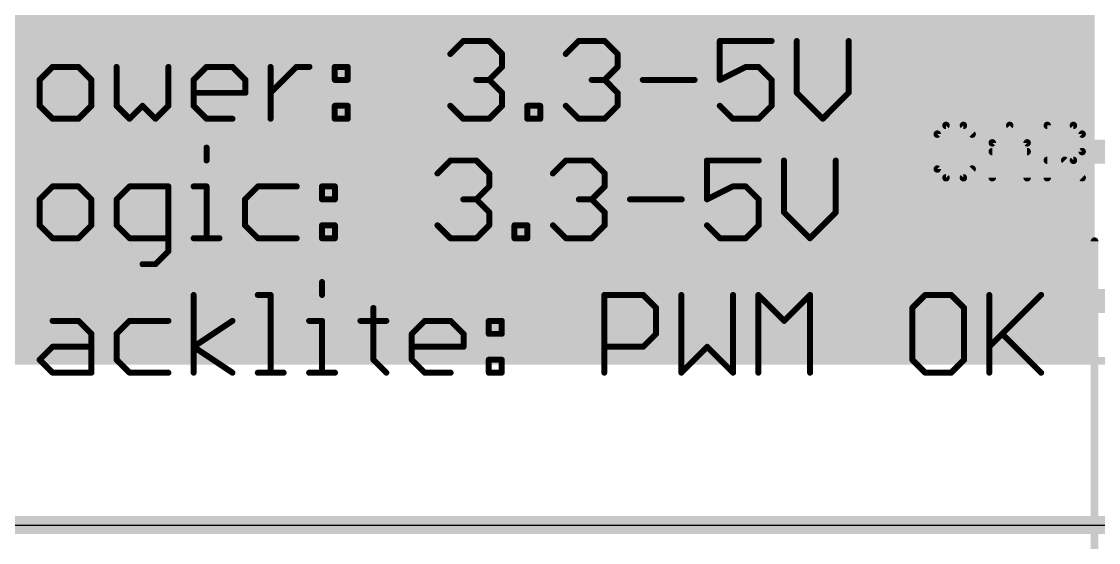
# Model space of a CAD drawing. Extents: x -21 to 66.3, y -17.3 to 56.8.
# Drawn here: x 18.07 to 36.39, y -0.3 to 8.56 of the extents above; entities that cross this region are included whole.
import ezdxf

# ---------------------------------------------------------------- set-up
doc = ezdxf.new("R2010")
doc.units = 0
for name, color, linetype in [('1', 12, 'CONTINUOUS'), ('16', 132, 'CONTINUOUS'), ('20', 53, 'CONTINUOUS'), ('21', 40, 'CONTINUOUS'), ('47', 253, 'CONTINUOUS'), ('52', 253, 'CONTINUOUS')]:
    doc.layers.add(name, color=color, linetype=linetype)

# ---------------------------------------------------------------- blocks, each defined once
blk = doc.blocks.new('RECT')
blk.add_solid([(-0.5, -0.5), (0.5, -0.5), (-0.5, 0.5), (0.5, 0.5)])

msp = doc.modelspace()

# ---------------------------------------------------------------- linework, layer by layer
at = {"layer": '1'}
for points, const_width in [([(26.6954, 11.684), (32.0294, 6.35)], 0.4064), ([(32.0294, 6.35), (42.545, 6.35)], 0.4064), ([(42.545, 3.81), (14.224, 3.81)], 0.4064), ([(43.942, 0), (-0.254, 0)], 0.3048)]:
    msp.add_lwpolyline(points, dxfattribs=dict(at, const_width=const_width))
at = {"layer": '1', "const_width": 0.2032}
for points in [[(32.0294, 6.4516, 1), (32.0294, 6.2484)], [(31.9576, 6.2782, 1), (32.1012, 6.4218)]]:
    msp.add_lwpolyline(points, format="xyb", dxfattribs=at)
at = {"layer": '16', "const_width": 0.3048}
msp.add_lwpolyline([(43.942, 0), (0, 0)], dxfattribs=at)
at = {"layer": '20'}
msp.add_line((5.08, 0), (39.37, 0), dxfattribs=at)
at = {"layer": '21'}
for points, const_width in [([(25.3637, 8.0104), (25.584, 8.2307)], 0.1016), ([(25.584, 8.2307), (26.0247, 8.2307)], 0.1016), ([(26.0247, 8.2307), (26.245, 8.0104)], 0.1016), ([(27.3283, 8.0104), (27.5486, 8.2307)], 0.1016), ([(27.5486, 8.2307), (27.9893, 8.2307)], 0.1016), ([(27.9893, 8.2307), (28.2096, 8.0104)], 0.1016), ([(30.829, 8.2307), (29.9478, 8.2307)], 0.1016), ([(29.9478, 8.2307), (29.9478, 7.5698)], 0.1016), ([(31.2575, 8.2307), (31.2575, 7.3494)], 0.1016), ([(32.1388, 7.3494), (32.1388, 8.2307)], 0.1016), ([(26.245, 8.0104), (26.245, 7.7901)], 0.1016), ([(28.2096, 8.0104), (28.2096, 7.7901)], 0.1016), ([(18.5988, 7.7901), (18.3785, 7.5698)], 0.1016), ([(19.0395, 7.7901), (18.5988, 7.7901)], 0.1016), ([(19.2598, 7.5698), (19.0395, 7.7901)], 0.1016), ([(19.6883, 7.7901), (19.6883, 7.1291)], 0.1016), ([(20.5695, 7.1291), (20.5695, 7.7901)], 0.1016), ([(20.998, 7.5698), (21.2183, 7.7901)], 0.1016), ([(21.2183, 7.7901), (21.6589, 7.7901)], 0.1016), ([(21.6589, 7.7901), (21.8793, 7.5698)], 0.1016), ([(22.3077, 6.9088), (22.3077, 7.7901)], 0.1016), ([(22.3077, 7.3494), (22.7483, 7.7901)], 0.1016), ([(22.7483, 7.7901), (22.9687, 7.7901)], 0.1016), ([(23.3991, 7.7901), (23.6195, 7.7901)], 0.1016), ([(23.3991, 7.5698), (23.3991, 7.7901)], 0.1016), ([(23.6195, 7.7901), (23.6195, 7.5698)], 0.1016), ([(26.245, 7.7901), (26.0247, 7.5698)], 0.1016), ([(28.2096, 7.7901), (27.9893, 7.5698)], 0.1016), ([(29.9478, 7.5698), (30.3884, 7.7901)], 0.1016), ([(30.3884, 7.7901), (30.6087, 7.7901)], 0.1016), ([(30.6087, 7.7901), (30.829, 7.5698)], 0.1016), ([(18.3785, 7.5698), (18.3785, 7.1291)], 0.1016), ([(19.2598, 7.1291), (19.2598, 7.5698)], 0.1016), ([(20.998, 7.1291), (20.998, 7.5698)], 0.1016), ([(21.8793, 7.5698), (21.8793, 7.3494)], 0.1016), ([(23.6195, 7.5698), (23.3991, 7.5698)], 0.1016), ([(26.0247, 7.5698), (25.8044, 7.5698)], 0.1016), ([(26.0247, 7.5698), (26.245, 7.3494)], 0.1016), ([(27.9893, 7.5698), (27.769, 7.5698)], 0.1016), ([(27.9893, 7.5698), (28.2096, 7.3494)], 0.1016), ([(28.638, 7.5698), (29.5193, 7.5698)], 0.1016), ([(30.829, 7.5698), (30.829, 7.1291)], 0.1016), ([(21.8793, 7.3494), (20.998, 7.3494)], 0.1016), ([(26.245, 7.3494), (26.245, 7.1291)], 0.1016), ([(28.2096, 7.3494), (28.2096, 7.1291)], 0.1016), ([(31.2575, 7.3494), (31.6981, 6.9088)], 0.1016), ([(31.6981, 6.9088), (32.1388, 7.3494)], 0.1016), ([(18.3785, 7.1291), (18.5988, 6.9088)], 0.1016), ([(19.0395, 6.9088), (19.2598, 7.1291)], 0.1016), ([(19.6883, 7.1291), (19.9086, 6.9088)], 0.1016), ([(19.9086, 6.9088), (20.1289, 7.1291)], 0.1016), ([(20.1289, 7.1291), (20.3492, 6.9088)], 0.1016), ([(20.3492, 6.9088), (20.5695, 7.1291)], 0.1016), ([(21.2183, 6.9088), (20.998, 7.1291)], 0.1016), ([(23.3991, 7.1291), (23.6195, 7.1291)], 0.1016), ([(23.3991, 6.9088), (23.3991, 7.1291)], 0.1016), ([(23.6195, 7.1291), (23.6195, 6.9088)], 0.1016), ([(25.584, 6.9088), (25.3637, 7.1291)], 0.1016), ([(26.245, 7.1291), (26.0247, 6.9088)], 0.1016), ([(26.6735, 6.9088), (26.6735, 7.1291)], 0.1016), ([(26.6735, 7.1291), (26.8938, 7.1291)], 0.1016), ([(26.8938, 7.1291), (26.8938, 6.9088)], 0.1016), ([(27.5486, 6.9088), (27.3283, 7.1291)], 0.1016), ([(28.2096, 7.1291), (27.9893, 6.9088)], 0.1016), ([(30.1681, 6.9088), (29.9478, 7.1291)], 0.1016), ([(30.829, 7.1291), (30.6087, 6.9088)], 0.1016), ([(18.5988, 6.9088), (19.0395, 6.9088)], 0.1016), ([(21.6589, 6.9088), (21.2183, 6.9088)], 0.1016), ([(23.6195, 6.9088), (23.3991, 6.9088)], 0.1016), ([(26.0247, 6.9088), (25.584, 6.9088)], 0.1016), ([(26.8938, 6.9088), (26.6735, 6.9088)], 0.1016), ([(27.9893, 6.9088), (27.5486, 6.9088)], 0.1016), ([(30.6087, 6.9088), (30.1681, 6.9088)], 0.1016), ([(33.7952, 6.7953), (33.6469, 6.647)], 0.127), ([(34.0917, 6.7953), (33.7952, 6.7953)], 0.127), ([(34.24, 6.647), (34.0917, 6.7953)], 0.127), ([(34.5824, 6.4987), (34.879, 6.7953)], 0.127), ([(34.879, 6.7953), (35.1756, 6.4987)], 0.127), ([(35.5179, 5.9055), (35.5179, 6.7953)], 0.127), ([(35.5179, 6.7953), (35.9628, 6.7953)], 0.127), ([(35.9628, 6.7953), (36.1111, 6.647)], 0.127), ([(33.6469, 6.647), (33.6469, 6.0538)], 0.127), ([(36.1111, 6.647), (36.1111, 6.3504)], 0.127), ([(21.2183, 6.4191), (21.2183, 6.1987)], 0.1016), ([(34.5824, 5.9055), (34.5824, 6.4987)], 0.127), ([(34.5824, 6.3504), (35.1756, 6.3504)], 0.127), ([(35.1756, 6.4987), (35.1756, 5.9055)], 0.127), ([(36.1111, 6.3504), (35.9628, 6.2021)], 0.127), ([(25.1454, 5.9784), (25.3658, 6.1987)], 0.1016), ([(25.3658, 6.1987), (25.8064, 6.1987)], 0.1016), ([(25.8064, 6.1987), (26.0267, 5.9784)], 0.1016), ([(27.11, 5.9784), (27.3303, 6.1987)], 0.1016), ([(27.3303, 6.1987), (27.771, 6.1987)], 0.1016), ([(27.771, 6.1987), (27.9913, 5.9784)], 0.1016), ([(30.6108, 6.1987), (29.7295, 6.1987)], 0.1016), ([(29.7295, 6.1987), (29.7295, 5.5378)], 0.1016), ([(31.0392, 6.1987), (31.0392, 5.3174)], 0.1016), ([(31.9205, 5.3174), (31.9205, 6.1987)], 0.1016), ([(35.9628, 6.2021), (35.5179, 6.2021)], 0.127), ([(35.8145, 6.2021), (36.1111, 5.9055)], 0.127), ([(33.6469, 6.0538), (33.7952, 5.9055)], 0.127), ([(34.0917, 5.9055), (34.24, 6.0538)], 0.127), ([(26.0267, 5.9784), (26.0267, 5.7581)], 0.1016), ([(27.9913, 5.9784), (27.9913, 5.7581)], 0.1016), ([(33.7952, 5.9055), (34.0917, 5.9055)], 0.127), ([(18.5988, 5.7581), (18.3785, 5.5378)], 0.1016), ([(19.0395, 5.7581), (18.5988, 5.7581)], 0.1016), ([(19.2598, 5.5378), (19.0395, 5.7581)], 0.1016), ([(19.9086, 5.7581), (19.6883, 5.5378)], 0.1016), ([(20.5695, 5.7581), (19.9086, 5.7581)], 0.1016), ([(20.5695, 4.6565), (20.5695, 5.7581)], 0.1016), ([(20.998, 5.7581), (21.2183, 5.7581)], 0.1016), ([(21.2183, 5.7581), (21.2183, 4.8768)], 0.1016), ([(22.0914, 5.7581), (21.8711, 5.5378)], 0.1016), ([(22.7524, 5.7581), (22.0914, 5.7581)], 0.1016), ([(23.1808, 5.7581), (23.4012, 5.7581)], 0.1016), ([(23.1808, 5.5378), (23.1808, 5.7581)], 0.1016), ([(23.4012, 5.7581), (23.4012, 5.5378)], 0.1016), ([(26.0267, 5.7581), (25.8064, 5.5378)], 0.1016), ([(27.9913, 5.7581), (27.771, 5.5378)], 0.1016), ([(29.7295, 5.5378), (30.1701, 5.7581)], 0.1016), ([(30.1701, 5.7581), (30.3904, 5.7581)], 0.1016), ([(30.3904, 5.7581), (30.6108, 5.5378)], 0.1016), ([(18.3785, 5.5378), (18.3785, 5.0971)], 0.1016), ([(19.2598, 5.0971), (19.2598, 5.5378)], 0.1016), ([(19.6883, 5.5378), (19.6883, 5.0971)], 0.1016), ([(21.8711, 5.5378), (21.8711, 5.0971)], 0.1016), ([(23.4012, 5.5378), (23.1808, 5.5378)], 0.1016), ([(25.8064, 5.5378), (25.5861, 5.5378)], 0.1016), ([(25.8064, 5.5378), (26.0267, 5.3174)], 0.1016), ([(27.771, 5.5378), (27.5507, 5.5378)], 0.1016), ([(27.771, 5.5378), (27.9913, 5.3174)], 0.1016), ([(28.4198, 5.5378), (29.301, 5.5378)], 0.1016), ([(30.6108, 5.5378), (30.6108, 5.0971)], 0.1016), ([(26.0267, 5.3174), (26.0267, 5.0971)], 0.1016), ([(27.9913, 5.3174), (27.9913, 5.0971)], 0.1016), ([(31.0392, 5.3174), (31.4798, 4.8768)], 0.1016), ([(31.4798, 4.8768), (31.9205, 5.3174)], 0.1016), ([(18.3785, 5.0971), (18.5988, 4.8768)], 0.1016), ([(19.0395, 4.8768), (19.2598, 5.0971)], 0.1016), ([(19.6883, 5.0971), (19.9086, 4.8768)], 0.1016), ([(21.8711, 5.0971), (22.0914, 4.8768)], 0.1016), ([(23.1808, 5.0971), (23.4012, 5.0971)], 0.1016), ([(23.1808, 4.8768), (23.1808, 5.0971)], 0.1016), ([(23.4012, 5.0971), (23.4012, 4.8768)], 0.1016), ([(25.3658, 4.8768), (25.1454, 5.0971)], 0.1016), ([(26.0267, 5.0971), (25.8064, 4.8768)], 0.1016), ([(26.4552, 4.8768), (26.4552, 5.0971)], 0.1016), ([(26.4552, 5.0971), (26.6755, 5.0971)], 0.1016), ([(26.6755, 5.0971), (26.6755, 4.8768)], 0.1016), ([(27.3303, 4.8768), (27.11, 5.0971)], 0.1016), ([(27.9913, 5.0971), (27.771, 4.8768)], 0.1016), ([(29.9498, 4.8768), (29.7295, 5.0971)], 0.1016), ([(30.6108, 5.0971), (30.3904, 4.8768)], 0.1016), ([(18.5988, 4.8768), (19.0395, 4.8768)], 0.1016), ([(19.9086, 4.8768), (20.5695, 4.8768)], 0.1016), ([(20.998, 4.8768), (21.4386, 4.8768)], 0.1016), ([(22.0914, 4.8768), (22.7524, 4.8768)], 0.1016), ([(23.4012, 4.8768), (23.1808, 4.8768)], 0.1016), ([(25.8064, 4.8768), (25.3658, 4.8768)], 0.1016), ([(26.6755, 4.8768), (26.4552, 4.8768)], 0.1016), ([(27.771, 4.8768), (27.3303, 4.8768)], 0.1016), ([(30.3904, 4.8768), (29.9498, 4.8768)], 0.1016), ([(20.3492, 4.4362), (20.5695, 4.6565)], 0.1016), ([(20.1289, 4.4362), (20.3492, 4.4362)], 0.1016), ([(23.1829, 4.133), (23.1829, 3.9127)], 0.1016), ([(20.998, 2.5908), (20.998, 3.9127)], 0.1016), ([(22.0894, 3.9127), (22.3097, 3.9127)], 0.1016), ([(22.3097, 3.9127), (22.3097, 2.5908)], 0.1016), ([(27.9832, 2.5908), (27.9832, 3.9127)], 0.1016), ([(27.9832, 3.9127), (28.6441, 3.9127)], 0.1016), ([(28.6441, 3.9127), (28.8645, 3.6924)], 0.1016), ([(29.2929, 3.9127), (29.2929, 2.5908)], 0.1016), ([(30.1742, 2.5908), (30.1742, 3.9127)], 0.1016), ([(30.6026, 2.5908), (30.6026, 3.9127)], 0.1016), ([(30.6026, 3.9127), (31.0433, 3.4721)], 0.1016), ([(31.0433, 3.4721), (31.4839, 3.9127)], 0.1016), ([(31.4839, 3.9127), (31.4839, 2.5908)], 0.1016), ([(33.4424, 3.9127), (33.2221, 3.6924)], 0.1016), ([(33.883, 3.9127), (33.4424, 3.9127)], 0.1016), ([(34.1034, 3.6924), (33.883, 3.9127)], 0.1016), ([(34.5318, 3.9127), (34.5318, 2.5908)], 0.1016), ([(34.5318, 3.0314), (35.4131, 3.9127)], 0.1016), ([(24.056, 3.6924), (24.056, 2.8111)], 0.1016), ([(28.8645, 3.6924), (28.8645, 3.2518)], 0.1016), ([(33.2221, 3.6924), (33.2221, 2.8111)], 0.1016), ([(34.1034, 2.8111), (34.1034, 3.6924)], 0.1016), ([(18.5988, 3.4721), (19.0395, 3.4721)], 0.1016), ([(19.0395, 3.4721), (19.2598, 3.2518)], 0.1016), ([(19.9086, 3.4721), (19.6883, 3.2518)], 0.1016), ([(20.5695, 3.4721), (19.9086, 3.4721)], 0.1016), ([(20.998, 3.0314), (21.6589, 3.4721)], 0.1016), ([(22.9626, 3.4721), (23.1829, 3.4721)], 0.1016), ([(23.1829, 3.4721), (23.1829, 2.5908)], 0.1016), ([(23.8357, 3.4721), (24.2764, 3.4721)], 0.1016), ([(24.7089, 3.2518), (24.9292, 3.4721)], 0.1016), ([(24.9292, 3.4721), (25.3698, 3.4721)], 0.1016), ([(25.3698, 3.4721), (25.5901, 3.2518)], 0.1016), ([(26.0186, 3.4721), (26.2389, 3.4721)], 0.1016), ([(26.0186, 3.2518), (26.0186, 3.4721)], 0.1016), ([(26.2389, 3.4721), (26.2389, 3.2518)], 0.1016), ([(19.2598, 3.2518), (19.2598, 2.5908)], 0.1016), ([(19.6883, 3.2518), (19.6883, 2.8111)], 0.1016), ([(24.7089, 2.8111), (24.7089, 3.2518)], 0.1016), ([(25.5901, 3.2518), (25.5901, 3.0314)], 0.1016), ([(26.2389, 3.2518), (26.0186, 3.2518)], 0.1016), ([(28.8645, 3.2518), (28.6441, 3.0314)], 0.1016), ([(34.7521, 3.2518), (35.4131, 2.5908)], 0.1016), ([(18.3785, 2.8111), (18.5988, 3.0314)], 0.1016), ([(18.5988, 3.0314), (19.2598, 3.0314)], 0.1016), ([(21.6589, 2.5908), (20.998, 3.0314)], 0.1016), ([(25.5901, 3.0314), (24.7089, 3.0314)], 0.1016), ([(28.6441, 3.0314), (27.9832, 3.0314)], 0.1016), ([(29.2929, 2.5908), (29.7335, 3.0314)], 0.1016), ([(29.7335, 3.0314), (30.1742, 2.5908)], 0.1016), ([(18.5988, 2.5908), (18.3785, 2.8111)], 0.1016), ([(19.6883, 2.8111), (19.9086, 2.5908)], 0.1016), ([(24.056, 2.8111), (24.2764, 2.5908)], 0.1016), ([(24.9292, 2.5908), (24.7089, 2.8111)], 0.1016), ([(26.0186, 2.8111), (26.2389, 2.8111)], 0.1016), ([(26.0186, 2.5908), (26.0186, 2.8111)], 0.1016), ([(26.2389, 2.8111), (26.2389, 2.5908)], 0.1016), ([(33.2221, 2.8111), (33.4424, 2.5908)], 0.1016), ([(33.883, 2.5908), (34.1034, 2.8111)], 0.1016), ([(19.2598, 2.5908), (18.5988, 2.5908)], 0.1016), ([(19.9086, 2.5908), (20.5695, 2.5908)], 0.1016), ([(22.0894, 2.5908), (22.5301, 2.5908)], 0.1016), ([(22.9626, 2.5908), (23.4032, 2.5908)], 0.1016), ([(25.3698, 2.5908), (24.9292, 2.5908)], 0.1016), ([(26.2389, 2.5908), (26.0186, 2.5908)], 0.1016), ([(33.4424, 2.5908), (33.883, 2.5908)], 0.1016)]:
    msp.add_lwpolyline(points, dxfattribs=dict(at, const_width=const_width))
for points, const_width in [([(25.584, 8.2561, 1), (25.584, 8.2053)], 0.0508), ([(25.602, 8.2128, 1), (25.5661, 8.2487)], 0.0508), ([(26.0426, 8.2487, 1), (26.0067, 8.2128)], 0.0508), ([(26.0247, 8.2053, 1), (26.0247, 8.2561)], 0.0508), ([(27.5486, 8.2561, 1), (27.5486, 8.2053)], 0.0508), ([(27.5666, 8.2128, 1), (27.5307, 8.2487)], 0.0508), ([(28.0072, 8.2487, 1), (27.9713, 8.2128)], 0.0508), ([(27.9893, 8.2053, 1), (27.9893, 8.2561)], 0.0508), ([(29.9478, 8.2561, 1), (29.9478, 8.2053)], 0.0508), ([(29.9732, 8.2307, 1), (29.9224, 8.2307)], 0.0508), ([(30.829, 8.2053, 1), (30.829, 8.2561)], 0.0508), ([(31.2829, 8.2307, 1), (31.2321, 8.2307)], 0.0508), ([(32.1642, 8.2307, 1), (32.1134, 8.2307)], 0.0508), ([(26.2704, 8.0104, 1), (26.2196, 8.0104)], 0.0508), ([(28.235, 8.0104, 1), (28.1842, 8.0104)], 0.0508), ([(25.3458, 8.0284, 1), (25.3817, 7.9924)], 0.0508), ([(26.227, 7.9924, 1), (26.263, 8.0284)], 0.0508), ([(27.3104, 8.0284, 1), (27.3463, 7.9924)], 0.0508), ([(28.1916, 7.9924, 1), (28.2276, 8.0284)], 0.0508), ([(18.5988, 7.8155, 1), (18.5988, 7.7647)], 0.0508), ([(18.6168, 7.7721, 1), (18.5809, 7.808)], 0.0508), ([(19.0574, 7.808, 1), (19.0215, 7.7721)], 0.0508), ([(19.0395, 7.7647, 1), (19.0395, 7.8155)], 0.0508), ([(19.7137, 7.7901, 1), (19.6628, 7.7901)], 0.0508), ([(20.5949, 7.7901, 1), (20.5441, 7.7901)], 0.0508), ([(21.2183, 7.8155, 1), (21.2183, 7.7647)], 0.0508), ([(21.2363, 7.7721, 1), (21.2003, 7.808)], 0.0508), ([(21.6769, 7.808, 1), (21.641, 7.7721)], 0.0508), ([(21.6589, 7.7647, 1), (21.6589, 7.8155)], 0.0508), ([(22.3331, 7.7901, 1), (22.2823, 7.7901)], 0.0508), ([(22.7483, 7.8155, 1), (22.7483, 7.7647)], 0.0508), ([(22.7663, 7.7721, 1), (22.7304, 7.808)], 0.0508), ([(22.9687, 7.7647, 1), (22.9687, 7.8155)], 0.0508), ([(23.3991, 7.8155, 1), (23.3991, 7.7647)], 0.0508), ([(23.4245, 7.7901, 1), (23.3737, 7.7901)], 0.0508), ([(23.6449, 7.7901, 1), (23.5941, 7.7901)], 0.0508), ([(23.6195, 7.7647, 1), (23.6195, 7.8155)], 0.0508), ([(26.2196, 7.7901, 1), (26.2704, 7.7901)], 0.0508), ([(26.263, 7.7721, 1), (26.227, 7.808)], 0.0508), ([(28.1842, 7.7901, 1), (28.235, 7.7901)], 0.0508), ([(28.2276, 7.7721, 1), (28.1916, 7.808)], 0.0508), ([(30.3884, 7.8155, 1), (30.3884, 7.7647)], 0.0508), ([(30.3998, 7.7674, 1), (30.377, 7.8128)], 0.0508), ([(30.6267, 7.808, 1), (30.5908, 7.7721)], 0.0508), ([(30.6087, 7.7647, 1), (30.6087, 7.8155)], 0.0508), ([(18.4039, 7.5698, 1), (18.3531, 7.5698)], 0.0508), ([(18.3606, 7.5877, 1), (18.3965, 7.5518)], 0.0508), ([(19.2852, 7.5698, 1), (19.2344, 7.5698)], 0.0508), ([(19.2418, 7.5518, 1), (19.2778, 7.5877)], 0.0508), ([(21.0234, 7.5698, 1), (20.9726, 7.5698)], 0.0508), ([(20.98, 7.5877, 1), (21.0159, 7.5518)], 0.0508), ([(21.9047, 7.5698, 1), (21.8539, 7.5698)], 0.0508), ([(21.8613, 7.5518, 1), (21.8972, 7.5877)], 0.0508), ([(23.3991, 7.5952, 1), (23.3991, 7.5444)], 0.0508), ([(23.3737, 7.5698, 1), (23.4245, 7.5698)], 0.0508), ([(23.5941, 7.5698, 1), (23.6449, 7.5698)], 0.0508), ([(23.6195, 7.5444, 1), (23.6195, 7.5952)], 0.0508), ([(25.8044, 7.5952, 1), (25.8044, 7.5444)], 0.0508), ([(26.0426, 7.5877, 1), (26.0067, 7.5518)], 0.0508), ([(26.0067, 7.5877, 1), (26.0426, 7.5518)], 0.0508), ([(26.0247, 7.5444, 1), (26.0247, 7.5952)], 0.0508), ([(27.769, 7.5952, 1), (27.769, 7.5444)], 0.0508), ([(28.0072, 7.5877, 1), (27.9713, 7.5518)], 0.0508), ([(27.9713, 7.5877, 1), (28.0072, 7.5518)], 0.0508), ([(27.9893, 7.5444, 1), (27.9893, 7.5952)], 0.0508), ([(28.638, 7.5952, 1), (28.638, 7.5444)], 0.0508), ([(29.5193, 7.5444, 1), (29.5193, 7.5952)], 0.0508), ([(29.9364, 7.5925, 1), (29.9591, 7.547)], 0.0508), ([(29.9224, 7.5698, 1), (29.9732, 7.5698)], 0.0508), ([(30.8544, 7.5698, 1), (30.8036, 7.5698)], 0.0508), ([(30.8111, 7.5518, 1), (30.847, 7.5877)], 0.0508), ([(20.998, 7.3748, 1), (20.998, 7.324)], 0.0508), ([(21.8539, 7.3494, 1), (21.9047, 7.3494)], 0.0508), ([(21.8793, 7.324, 1), (21.8793, 7.3748)], 0.0508), ([(22.2897, 7.3674, 1), (22.3257, 7.3315)], 0.0508), ([(26.2704, 7.3494, 1), (26.2196, 7.3494)], 0.0508), ([(26.227, 7.3315, 1), (26.263, 7.3674)], 0.0508), ([(28.235, 7.3494, 1), (28.1842, 7.3494)], 0.0508), ([(28.1916, 7.3315, 1), (28.2276, 7.3674)], 0.0508), ([(31.2754, 7.3674, 1), (31.2395, 7.3315)], 0.0508), ([(31.2321, 7.3494, 1), (31.2829, 7.3494)], 0.0508), ([(32.1134, 7.3494, 1), (32.1642, 7.3494)], 0.0508), ([(32.1567, 7.3315, 1), (32.1208, 7.3674)], 0.0508), ([(18.3531, 7.1291, 1), (18.4039, 7.1291)], 0.0508), ([(18.3965, 7.1471, 1), (18.3606, 7.1112)], 0.0508), ([(19.2344, 7.1291, 1), (19.2852, 7.1291)], 0.0508), ([(19.2778, 7.1112, 1), (19.2418, 7.1471)], 0.0508), ([(19.6628, 7.1291, 1), (19.7137, 7.1291)], 0.0508), ([(19.7062, 7.1471, 1), (19.6703, 7.1112)], 0.0508), ([(20.1469, 7.1471, 1), (20.1109, 7.1112)], 0.0508), ([(20.1469, 7.1112, 1), (20.1109, 7.1471)], 0.0508), ([(20.5441, 7.1291, 1), (20.5949, 7.1291)], 0.0508), ([(20.5875, 7.1112, 1), (20.5516, 7.1471)], 0.0508), ([(21.0159, 7.1471, 1), (20.98, 7.1112)], 0.0508), ([(20.9726, 7.1291, 1), (21.0234, 7.1291)], 0.0508), ([(23.3991, 7.1545, 1), (23.3991, 7.1037)], 0.0508), ([(23.4245, 7.1291, 1), (23.3737, 7.1291)], 0.0508), ([(23.6449, 7.1291, 1), (23.5941, 7.1291)], 0.0508), ([(23.6195, 7.1037, 1), (23.6195, 7.1545)], 0.0508), ([(25.3817, 7.1471, 1), (25.3458, 7.1112)], 0.0508), ([(26.2196, 7.1291, 1), (26.2704, 7.1291)], 0.0508), ([(26.263, 7.1112, 1), (26.227, 7.1471)], 0.0508), ([(26.6989, 7.1291, 1), (26.6481, 7.1291)], 0.0508), ([(26.6735, 7.1545, 1), (26.6735, 7.1037)], 0.0508), ([(26.9192, 7.1291, 1), (26.8684, 7.1291)], 0.0508), ([(26.8938, 7.1037, 1), (26.8938, 7.1545)], 0.0508), ([(27.3463, 7.1471, 1), (27.3104, 7.1112)], 0.0508), ([(28.1842, 7.1291, 1), (28.235, 7.1291)], 0.0508), ([(28.2276, 7.1112, 1), (28.1916, 7.1471)], 0.0508), ([(29.9657, 7.1471, 1), (29.9298, 7.1112)], 0.0508), ([(30.8036, 7.1291, 1), (30.8544, 7.1291)], 0.0508), ([(30.847, 7.1112, 1), (30.8111, 7.1471)], 0.0508), ([(18.5988, 6.9342, 1), (18.5988, 6.8834)], 0.0508), ([(18.5809, 6.8908, 1), (18.6168, 6.9268)], 0.0508), ([(19.0215, 6.9268, 1), (19.0574, 6.8908)], 0.0508), ([(19.0395, 6.8834, 1), (19.0395, 6.9342)], 0.0508), ([(19.8906, 6.9268, 1), (19.9265, 6.8908)], 0.0508), ([(19.8906, 6.8908, 1), (19.9265, 6.9268)], 0.0508), ([(20.3313, 6.9268, 1), (20.3672, 6.8908)], 0.0508), ([(20.3313, 6.8908, 1), (20.3672, 6.9268)], 0.0508), ([(21.2183, 6.9342, 1), (21.2183, 6.8834)], 0.0508), ([(21.2003, 6.8908, 1), (21.2363, 6.9268)], 0.0508), ([(21.6589, 6.8834, 1), (21.6589, 6.9342)], 0.0508), ([(22.2823, 6.9088, 1), (22.3331, 6.9088)], 0.0508), ([(23.3991, 6.9342, 1), (23.3991, 6.8834)], 0.0508), ([(23.3737, 6.9088, 1), (23.4245, 6.9088)], 0.0508), ([(23.5941, 6.9088, 1), (23.6449, 6.9088)], 0.0508), ([(23.6195, 6.8834, 1), (23.6195, 6.9342)], 0.0508), ([(25.584, 6.9342, 1), (25.584, 6.8834)], 0.0508), ([(25.5661, 6.8908, 1), (25.602, 6.9268)], 0.0508), ([(26.0067, 6.9268, 1), (26.0426, 6.8908)], 0.0508), ([(26.0247, 6.8834, 1), (26.0247, 6.9342)], 0.0508), ([(26.6735, 6.9342, 1), (26.6735, 6.8834)], 0.0508), ([(26.6481, 6.9088, 1), (26.6989, 6.9088)], 0.0508), ([(26.8684, 6.9088, 1), (26.9192, 6.9088)], 0.0508), ([(26.8938, 6.8834, 1), (26.8938, 6.9342)], 0.0508), ([(27.5486, 6.9342, 1), (27.5486, 6.8834)], 0.0508), ([(27.5307, 6.8908, 1), (27.5666, 6.9268)], 0.0508), ([(27.9713, 6.9268, 1), (28.0072, 6.8908)], 0.0508), ([(27.9893, 6.8834, 1), (27.9893, 6.9342)], 0.0508), ([(30.1681, 6.9342, 1), (30.1681, 6.8834)], 0.0508), ([(30.1501, 6.8908, 1), (30.186, 6.9268)], 0.0508), ([(30.5908, 6.9268, 1), (30.6267, 6.8908)], 0.0508), ([(30.6087, 6.8834, 1), (30.6087, 6.9342)], 0.0508), ([(31.6802, 6.9268, 1), (31.7161, 6.8908)], 0.0508), ([(31.6802, 6.8908, 1), (31.7161, 6.9268)], 0.0508), ([(33.7952, 6.827, 1), (33.7952, 6.7635)], 0.0635), ([(33.8176, 6.7728, 1), (33.7727, 6.8177)], 0.0635), ([(34.1142, 6.8177, 1), (34.0693, 6.7728)], 0.0635), ([(34.0917, 6.7635, 1), (34.0917, 6.827)], 0.0635), ([(34.9014, 6.8177, 1), (34.8565, 6.7728)], 0.0635), ([(34.9014, 6.7728, 1), (34.8565, 6.8177)], 0.0635), ([(35.5497, 6.7953, 1), (35.4862, 6.7953)], 0.0635), ([(35.5179, 6.827, 1), (35.5179, 6.7635)], 0.0635), ([(35.9852, 6.8177, 1), (35.9403, 6.7728)], 0.0635), ([(35.9628, 6.7635, 1), (35.9628, 6.827)], 0.0635), ([(33.6786, 6.647, 1), (33.6151, 6.647)], 0.0635), ([(33.6244, 6.6694, 1), (33.6693, 6.6245)], 0.0635), ([(34.2176, 6.6245, 1), (34.2625, 6.6694)], 0.0635), ([(36.1428, 6.647, 1), (36.0793, 6.647)], 0.0635), ([(36.0886, 6.6245, 1), (36.1335, 6.6694)], 0.0635), ([(21.2437, 6.4191, 1), (21.1929, 6.4191)], 0.0508), ([(34.6141, 6.4987, 1), (34.5506, 6.4987)], 0.0635), ([(34.5599, 6.5211, 1), (34.6048, 6.4762)], 0.0635), ([(34.5824, 6.3821, 1), (34.5824, 6.3186)], 0.0635), ([(35.2073, 6.4987, 1), (35.1438, 6.4987)], 0.0635), ([(35.1531, 6.4762, 1), (35.198, 6.5211)], 0.0635), ([(35.1756, 6.3186, 1), (35.1756, 6.3821)], 0.0635), ([(36.1335, 6.3279, 1), (36.0886, 6.3728)], 0.0635), ([(25.3658, 6.2241, 1), (25.3658, 6.1733)], 0.0508), ([(25.3837, 6.1808, 1), (25.3478, 6.2167)], 0.0508), ([(25.8244, 6.2167, 1), (25.7884, 6.1808)], 0.0508), ([(25.8064, 6.1733, 1), (25.8064, 6.2241)], 0.0508), ([(27.3303, 6.2241, 1), (27.3303, 6.1733)], 0.0508), ([(27.3483, 6.1808, 1), (27.3124, 6.2167)], 0.0508), ([(27.7889, 6.2167, 1), (27.753, 6.1808)], 0.0508), ([(27.771, 6.1733, 1), (27.771, 6.2241)], 0.0508), ([(29.7295, 6.2241, 1), (29.7295, 6.1733)], 0.0508), ([(29.7549, 6.1987, 1), (29.7041, 6.1987)], 0.0508), ([(30.6108, 6.1733, 1), (30.6108, 6.2241)], 0.0508), ([(31.0646, 6.1987, 1), (31.0138, 6.1987)], 0.0508), ([(31.9459, 6.1987, 1), (31.8951, 6.1987)], 0.0508), ([(35.5179, 6.2338, 1), (35.5179, 6.1703)], 0.0635), ([(35.8369, 6.2245, 1), (35.792, 6.1796)], 0.0635), ([(35.9403, 6.2245, 1), (35.9852, 6.1796)], 0.0635), ([(35.9628, 6.1703, 1), (35.9628, 6.2338)], 0.0635), ([(36.0793, 6.3504, 1), (36.1428, 6.3504)], 0.0635), ([(21.1929, 6.1987, 1), (21.2437, 6.1987)], 0.0508), ([(33.6151, 6.0538, 1), (33.6786, 6.0538)], 0.0635), ([(33.6693, 6.0762, 1), (33.6244, 6.0313)], 0.0635), ([(34.2625, 6.0313, 1), (34.2176, 6.0762)], 0.0635), ([(25.1275, 5.9964, 1), (25.1634, 5.9604)], 0.0508), ([(26.0521, 5.9784, 1), (26.0013, 5.9784)], 0.0508), ([(26.0088, 5.9604, 1), (26.0447, 5.9964)], 0.0508), ([(27.0921, 5.9964, 1), (27.128, 5.9604)], 0.0508), ([(28.0167, 5.9784, 1), (27.9659, 5.9784)], 0.0508), ([(27.9733, 5.9604, 1), (28.0093, 5.9964)], 0.0508), ([(33.7952, 5.9372, 1), (33.7952, 5.8738)], 0.0635), ([(33.7727, 5.883, 1), (33.8176, 5.928)], 0.0635), ([(34.0693, 5.928, 1), (34.1142, 5.883)], 0.0635), ([(34.0917, 5.8738, 1), (34.0917, 5.9372)], 0.0635), ([(34.5506, 5.9055, 1), (34.6141, 5.9055)], 0.0635), ([(35.1438, 5.9055, 1), (35.2073, 5.9055)], 0.0635), ([(35.4862, 5.9055, 1), (35.5497, 5.9055)], 0.0635), ([(36.0886, 5.883, 1), (36.1335, 5.928)], 0.0635), ([(18.5988, 5.7835, 1), (18.5988, 5.7327)], 0.0508), ([(18.6168, 5.7401, 1), (18.5809, 5.776)], 0.0508), ([(19.0574, 5.776, 1), (19.0215, 5.7401)], 0.0508), ([(19.0395, 5.7327, 1), (19.0395, 5.7835)], 0.0508), ([(19.9086, 5.7835, 1), (19.9086, 5.7327)], 0.0508), ([(19.9265, 5.7401, 1), (19.8906, 5.776)], 0.0508), ([(20.5949, 5.7581, 1), (20.5441, 5.7581)], 0.0508), ([(20.5695, 5.7327, 1), (20.5695, 5.7835)], 0.0508), ([(20.998, 5.7835, 1), (20.998, 5.7327)], 0.0508), ([(21.2437, 5.7581, 1), (21.1929, 5.7581)], 0.0508), ([(21.2183, 5.7327, 1), (21.2183, 5.7835)], 0.0508), ([(22.0914, 5.7835, 1), (22.0914, 5.7327)], 0.0508), ([(22.1094, 5.7401, 1), (22.0735, 5.776)], 0.0508), ([(22.7524, 5.7327, 1), (22.7524, 5.7835)], 0.0508), ([(23.1808, 5.7835, 1), (23.1808, 5.7327)], 0.0508), ([(23.2063, 5.7581, 1), (23.1554, 5.7581)], 0.0508), ([(23.4266, 5.7581, 1), (23.3758, 5.7581)], 0.0508), ([(23.4012, 5.7327, 1), (23.4012, 5.7835)], 0.0508), ([(26.0013, 5.7581, 1), (26.0521, 5.7581)], 0.0508), ([(26.0447, 5.7401, 1), (26.0088, 5.776)], 0.0508), ([(27.9659, 5.7581, 1), (28.0167, 5.7581)], 0.0508), ([(28.0093, 5.7401, 1), (27.9733, 5.776)], 0.0508), ([(30.1701, 5.7835, 1), (30.1701, 5.7327)], 0.0508), ([(30.1815, 5.7354, 1), (30.1588, 5.7808)], 0.0508), ([(30.4084, 5.776, 1), (30.3725, 5.7401)], 0.0508), ([(30.3904, 5.7327, 1), (30.3904, 5.7835)], 0.0508), ([(18.4039, 5.5378, 1), (18.3531, 5.5378)], 0.0508), ([(18.3606, 5.5557, 1), (18.3965, 5.5198)], 0.0508), ([(19.2852, 5.5378, 1), (19.2344, 5.5378)], 0.0508), ([(19.2418, 5.5198, 1), (19.2778, 5.5557)], 0.0508), ([(19.7137, 5.5378, 1), (19.6628, 5.5378)], 0.0508), ([(19.6703, 5.5557, 1), (19.7062, 5.5198)], 0.0508), ([(21.8965, 5.5378, 1), (21.8457, 5.5378)], 0.0508), ([(21.8532, 5.5557, 1), (21.8891, 5.5198)], 0.0508), ([(23.1808, 5.5632, 1), (23.1808, 5.5124)], 0.0508), ([(23.1554, 5.5378, 1), (23.2063, 5.5378)], 0.0508), ([(23.3758, 5.5378, 1), (23.4266, 5.5378)], 0.0508), ([(23.4012, 5.5124, 1), (23.4012, 5.5632)], 0.0508), ([(25.5861, 5.5632, 1), (25.5861, 5.5124)], 0.0508), ([(25.8244, 5.5557, 1), (25.7884, 5.5198)], 0.0508), ([(25.7884, 5.5557, 1), (25.8244, 5.5198)], 0.0508), ([(25.8064, 5.5124, 1), (25.8064, 5.5632)], 0.0508), ([(27.5507, 5.5632, 1), (27.5507, 5.5124)], 0.0508), ([(27.7889, 5.5557, 1), (27.753, 5.5198)], 0.0508), ([(27.753, 5.5557, 1), (27.7889, 5.5198)], 0.0508), ([(27.771, 5.5124, 1), (27.771, 5.5632)], 0.0508), ([(28.4198, 5.5632, 1), (28.4198, 5.5124)], 0.0508), ([(29.301, 5.5124, 1), (29.301, 5.5632)], 0.0508), ([(29.7181, 5.5605, 1), (29.7408, 5.515)], 0.0508), ([(29.7041, 5.5378, 1), (29.7549, 5.5378)], 0.0508), ([(30.6362, 5.5378, 1), (30.5854, 5.5378)], 0.0508), ([(30.5928, 5.5198, 1), (30.6287, 5.5557)], 0.0508), ([(26.0521, 5.3174, 1), (26.0013, 5.3174)], 0.0508), ([(26.0088, 5.2995, 1), (26.0447, 5.3354)], 0.0508), ([(28.0167, 5.3174, 1), (27.9659, 5.3174)], 0.0508), ([(27.9733, 5.2995, 1), (28.0093, 5.3354)], 0.0508), ([(31.0572, 5.3354, 1), (31.0212, 5.2995)], 0.0508), ([(31.0138, 5.3174, 1), (31.0646, 5.3174)], 0.0508), ([(31.8951, 5.3174, 1), (31.9459, 5.3174)], 0.0508), ([(31.9384, 5.2995, 1), (31.9025, 5.3354)], 0.0508), ([(18.3965, 5.1151, 1), (18.3606, 5.0792)], 0.0508), ([(19.2778, 5.0792, 1), (19.2418, 5.1151)], 0.0508), ([(19.7062, 5.1151, 1), (19.6703, 5.0792)], 0.0508), ([(21.8891, 5.1151, 1), (21.8532, 5.0792)], 0.0508), ([(23.1808, 5.1225, 1), (23.1808, 5.0717)], 0.0508), ([(23.2063, 5.0971, 1), (23.1554, 5.0971)], 0.0508), ([(23.4266, 5.0971, 1), (23.3758, 5.0971)], 0.0508), ([(23.4012, 5.0717, 1), (23.4012, 5.1225)], 0.0508), ([(25.1634, 5.1151, 1), (25.1275, 5.0792)], 0.0508), ([(26.0447, 5.0792, 1), (26.0088, 5.1151)], 0.0508), ([(26.4806, 5.0971, 1), (26.4298, 5.0971)], 0.0508), ([(26.4552, 5.1225, 1), (26.4552, 5.0717)], 0.0508), ([(26.7009, 5.0971, 1), (26.6501, 5.0971)], 0.0508), ([(26.6755, 5.0717, 1), (26.6755, 5.1225)], 0.0508), ([(27.128, 5.1151, 1), (27.0921, 5.0792)], 0.0508), ([(28.0093, 5.0792, 1), (27.9733, 5.1151)], 0.0508), ([(29.7474, 5.1151, 1), (29.7115, 5.0792)], 0.0508), ([(30.6287, 5.0792, 1), (30.5928, 5.1151)], 0.0508), ([(18.3531, 5.0971, 1), (18.4039, 5.0971)], 0.0508), ([(19.2344, 5.0971, 1), (19.2852, 5.0971)], 0.0508), ([(19.6628, 5.0971, 1), (19.7137, 5.0971)], 0.0508), ([(21.8457, 5.0971, 1), (21.8965, 5.0971)], 0.0508), ([(26.0013, 5.0971, 1), (26.0521, 5.0971)], 0.0508), ([(27.9659, 5.0971, 1), (28.0167, 5.0971)], 0.0508), ([(30.5854, 5.0971, 1), (30.6362, 5.0971)], 0.0508), ([(18.5988, 4.9022, 1), (18.5988, 4.8514)], 0.0508), ([(18.5809, 4.8588, 1), (18.6168, 4.8948)], 0.0508), ([(19.0215, 4.8948, 1), (19.0574, 4.8588)], 0.0508), ([(19.0395, 4.8514, 1), (19.0395, 4.9022)], 0.0508), ([(19.9086, 4.9022, 1), (19.9086, 4.8514)], 0.0508), ([(19.8906, 4.8588, 1), (19.9265, 4.8948)], 0.0508), ([(20.5695, 4.8514, 1), (20.5695, 4.9022)], 0.0508), ([(20.998, 4.9022, 1), (20.998, 4.8514)], 0.0508), ([(21.1929, 4.8768, 1), (21.2437, 4.8768)], 0.0508), ([(21.4386, 4.8514, 1), (21.4386, 4.9022)], 0.0508), ([(22.0914, 4.9022, 1), (22.0914, 4.8514)], 0.0508), ([(22.0735, 4.8588, 1), (22.1094, 4.8948)], 0.0508), ([(22.7524, 4.8514, 1), (22.7524, 4.9022)], 0.0508), ([(23.1808, 4.9022, 1), (23.1808, 4.8514)], 0.0508), ([(23.1554, 4.8768, 1), (23.2063, 4.8768)], 0.0508), ([(23.3758, 4.8768, 1), (23.4266, 4.8768)], 0.0508), ([(23.4012, 4.8514, 1), (23.4012, 4.9022)], 0.0508), ([(25.3658, 4.9022, 1), (25.3658, 4.8514)], 0.0508), ([(25.3478, 4.8588, 1), (25.3837, 4.8948)], 0.0508), ([(25.7884, 4.8948, 1), (25.8244, 4.8588)], 0.0508), ([(25.8064, 4.8514, 1), (25.8064, 4.9022)], 0.0508), ([(26.4552, 4.9022, 1), (26.4552, 4.8514)], 0.0508), ([(26.4298, 4.8768, 1), (26.4806, 4.8768)], 0.0508), ([(26.6501, 4.8768, 1), (26.7009, 4.8768)], 0.0508), ([(26.6755, 4.8514, 1), (26.6755, 4.9022)], 0.0508), ([(27.3303, 4.9022, 1), (27.3303, 4.8514)], 0.0508), ([(27.3124, 4.8588, 1), (27.3483, 4.8948)], 0.0508), ([(27.753, 4.8948, 1), (27.7889, 4.8588)], 0.0508), ([(27.771, 4.8514, 1), (27.771, 4.9022)], 0.0508), ([(29.9498, 4.9022, 1), (29.9498, 4.8514)], 0.0508), ([(29.9318, 4.8588, 1), (29.9678, 4.8948)], 0.0508), ([(30.3725, 4.8948, 1), (30.4084, 4.8588)], 0.0508), ([(30.3904, 4.8514, 1), (30.3904, 4.9022)], 0.0508), ([(31.4619, 4.8948, 1), (31.4978, 4.8588)], 0.0508), ([(31.4619, 4.8588, 1), (31.4978, 4.8948)], 0.0508), ([(20.5441, 4.6565, 1), (20.5949, 4.6565)], 0.0508), ([(20.5875, 4.6385, 1), (20.5516, 4.6744)], 0.0508), ([(20.1289, 4.4616, 1), (20.1289, 4.4108)], 0.0508), ([(20.3313, 4.4541, 1), (20.3672, 4.4182)], 0.0508), ([(20.3492, 4.4108, 1), (20.3492, 4.4616)], 0.0508), ([(23.2083, 4.133, 1), (23.1575, 4.133)], 0.0508), ([(21.0234, 3.9127, 1), (20.9726, 3.9127)], 0.0508), ([(22.0894, 3.9381, 1), (22.0894, 3.8873)], 0.0508), ([(22.3351, 3.9127, 1), (22.2843, 3.9127)], 0.0508), ([(22.3097, 3.8873, 1), (22.3097, 3.9381)], 0.0508), ([(23.1575, 3.9127, 1), (23.2083, 3.9127)], 0.0508), ([(28.0086, 3.9127, 1), (27.9578, 3.9127)], 0.0508), ([(27.9832, 3.9381, 1), (27.9832, 3.8873)], 0.0508), ([(28.6621, 3.9307, 1), (28.6262, 3.8948)], 0.0508), ([(28.6441, 3.8873, 1), (28.6441, 3.9381)], 0.0508), ([(29.3183, 3.9127, 1), (29.2675, 3.9127)], 0.0508), ([(30.1996, 3.9127, 1), (30.1488, 3.9127)], 0.0508), ([(30.628, 3.9127, 1), (30.5772, 3.9127)], 0.0508), ([(30.6206, 3.9307, 1), (30.5847, 3.8948)], 0.0508), ([(31.5093, 3.9127, 1), (31.4585, 3.9127)], 0.0508), ([(31.5019, 3.8948, 1), (31.4659, 3.9307)], 0.0508), ([(33.4424, 3.9381, 1), (33.4424, 3.8873)], 0.0508), ([(33.4604, 3.8948, 1), (33.4244, 3.9307)], 0.0508), ([(33.901, 3.9307, 1), (33.8651, 3.8948)], 0.0508), ([(33.883, 3.8873, 1), (33.883, 3.9381)], 0.0508), ([(34.5572, 3.9127, 1), (34.5064, 3.9127)], 0.0508), ([(35.431, 3.8948, 1), (35.3951, 3.9307)], 0.0508), ([(24.0814, 3.6924, 1), (24.0306, 3.6924)], 0.0508), ([(28.8899, 3.6924, 1), (28.8391, 3.6924)], 0.0508), ([(28.8465, 3.6744, 1), (28.8824, 3.7104)], 0.0508), ([(33.2041, 3.7104, 1), (33.24, 3.6744)], 0.0508), ([(33.2475, 3.6924, 1), (33.1967, 3.6924)], 0.0508), ([(34.1288, 3.6924, 1), (34.078, 3.6924)], 0.0508), ([(34.0854, 3.6744, 1), (34.1213, 3.7104)], 0.0508), ([(18.5988, 3.4975, 1), (18.5988, 3.4467)], 0.0508), ([(19.0574, 3.49, 1), (19.0215, 3.4541)], 0.0508), ([(19.0395, 3.4467, 1), (19.0395, 3.4975)], 0.0508), ([(19.9086, 3.4975, 1), (19.9086, 3.4467)], 0.0508), ([(19.9265, 3.4541, 1), (19.8906, 3.49)], 0.0508), ([(20.5695, 3.4467, 1), (20.5695, 3.4975)], 0.0508), ([(21.673, 3.451, 1), (21.6448, 3.4932)], 0.0508), ([(22.9626, 3.4975, 1), (22.9626, 3.4467)], 0.0508), ([(23.2083, 3.4721, 1), (23.1575, 3.4721)], 0.0508), ([(23.1829, 3.4467, 1), (23.1829, 3.4975)], 0.0508), ([(23.8357, 3.4975, 1), (23.8357, 3.4467)], 0.0508), ([(24.2764, 3.4467, 1), (24.2764, 3.4975)], 0.0508), ([(24.9292, 3.4975, 1), (24.9292, 3.4467)], 0.0508), ([(24.9471, 3.4541, 1), (24.9112, 3.49)], 0.0508), ([(25.3878, 3.49, 1), (25.3519, 3.4541)], 0.0508), ([(25.3698, 3.4467, 1), (25.3698, 3.4975)], 0.0508), ([(26.0186, 3.4975, 1), (26.0186, 3.4467)], 0.0508), ([(26.044, 3.4721, 1), (25.9932, 3.4721)], 0.0508), ([(26.2643, 3.4721, 1), (26.2135, 3.4721)], 0.0508), ([(26.2389, 3.4467, 1), (26.2389, 3.4975)], 0.0508), ([(31.0253, 3.49, 1), (31.0612, 3.4541)], 0.0508), ([(31.0253, 3.4541, 1), (31.0612, 3.49)], 0.0508), ([(19.2852, 3.2518, 1), (19.2344, 3.2518)], 0.0508), ([(19.7137, 3.2518, 1), (19.6628, 3.2518)], 0.0508), ([(24.7343, 3.2518, 1), (24.6835, 3.2518)], 0.0508), ([(25.6155, 3.2518, 1), (25.5647, 3.2518)], 0.0508), ([(26.0186, 3.2772, 1), (26.0186, 3.2264)], 0.0508), ([(26.2389, 3.2264, 1), (26.2389, 3.2772)], 0.0508), ([(28.8824, 3.2338, 1), (28.8465, 3.2697)], 0.0508), ([(34.7701, 3.2697, 1), (34.7342, 3.2338)], 0.0508), ([(19.2418, 3.2338, 1), (19.2778, 3.2697)], 0.0508), ([(19.6703, 3.2697, 1), (19.7062, 3.2338)], 0.0508), ([(24.6909, 3.2697, 1), (24.7268, 3.2338)], 0.0508), ([(25.5722, 3.2338, 1), (25.6081, 3.2697)], 0.0508), ([(25.9932, 3.2518, 1), (26.044, 3.2518)], 0.0508), ([(26.2135, 3.2518, 1), (26.2643, 3.2518)], 0.0508), ([(28.8391, 3.2518, 1), (28.8899, 3.2518)], 0.0508), ([(18.5988, 3.0568, 1), (18.5988, 3.006)], 0.0508), ([(18.6168, 3.0135, 1), (18.5809, 3.0494)], 0.0508), ([(19.2598, 3.006, 1), (19.2598, 3.0568)], 0.0508), ([(21.0121, 3.0526, 1), (20.9839, 3.0103)], 0.0508), ([(20.9839, 3.0526, 1), (21.0121, 3.0103)], 0.0508), ([(24.7089, 3.0568, 1), (24.7089, 3.006)], 0.0508), ([(25.5647, 3.0314, 1), (25.6155, 3.0314)], 0.0508), ([(25.5901, 3.006, 1), (25.5901, 3.0568)], 0.0508), ([(27.9832, 3.0568, 1), (27.9832, 3.006)], 0.0508), ([(28.6262, 3.0494, 1), (28.6621, 3.0135)], 0.0508), ([(28.6441, 3.006, 1), (28.6441, 3.0568)], 0.0508), ([(29.7515, 3.0494, 1), (29.7156, 3.0135)], 0.0508), ([(29.7515, 3.0135, 1), (29.7156, 3.0494)], 0.0508), ([(34.5138, 3.0494, 1), (34.5498, 3.0135)], 0.0508), ([(18.3965, 2.8291, 1), (18.3606, 2.7932)], 0.0508), ([(18.3606, 2.8291, 1), (18.3965, 2.7932)], 0.0508), ([(19.6628, 2.8111, 1), (19.7137, 2.8111)], 0.0508), ([(19.7062, 2.8291, 1), (19.6703, 2.7932)], 0.0508), ([(24.0306, 2.8111, 1), (24.0814, 2.8111)], 0.0508), ([(24.074, 2.8291, 1), (24.0381, 2.7932)], 0.0508), ([(24.7268, 2.8291, 1), (24.6909, 2.7932)], 0.0508), ([(24.6835, 2.8111, 1), (24.7343, 2.8111)], 0.0508), ([(26.0186, 2.8365, 1), (26.0186, 2.7857)], 0.0508), ([(26.044, 2.8111, 1), (25.9932, 2.8111)], 0.0508), ([(26.2643, 2.8111, 1), (26.2135, 2.8111)], 0.0508), ([(26.2389, 2.7857, 1), (26.2389, 2.8365)], 0.0508), ([(33.24, 2.8291, 1), (33.2041, 2.7932)], 0.0508), ([(33.1967, 2.8111, 1), (33.2475, 2.8111)], 0.0508), ([(34.078, 2.8111, 1), (34.1288, 2.8111)], 0.0508), ([(34.1213, 2.7932, 1), (34.0854, 2.8291)], 0.0508), ([(18.5988, 2.6162, 1), (18.5988, 2.5654)], 0.0508), ([(18.5809, 2.5728, 1), (18.6168, 2.6088)], 0.0508), ([(19.2344, 2.5908, 1), (19.2852, 2.5908)], 0.0508), ([(19.2598, 2.5654, 1), (19.2598, 2.6162)], 0.0508), ([(19.9086, 2.6162, 1), (19.9086, 2.5654)], 0.0508), ([(19.8906, 2.5728, 1), (19.9265, 2.6088)], 0.0508), ([(20.5695, 2.5654, 1), (20.5695, 2.6162)], 0.0508), ([(20.9726, 2.5908, 1), (21.0234, 2.5908)], 0.0508), ([(21.6448, 2.5697, 1), (21.673, 2.6119)], 0.0508), ([(22.0894, 2.6162, 1), (22.0894, 2.5654)], 0.0508), ([(22.2843, 2.5908, 1), (22.3351, 2.5908)], 0.0508), ([(22.5301, 2.5654, 1), (22.5301, 2.6162)], 0.0508), ([(22.9626, 2.6162, 1), (22.9626, 2.5654)], 0.0508), ([(23.1575, 2.5908, 1), (23.2083, 2.5908)], 0.0508), ([(23.4032, 2.5654, 1), (23.4032, 2.6162)], 0.0508), ([(24.2584, 2.5728, 1), (24.2943, 2.6088)], 0.0508), ([(24.9292, 2.6162, 1), (24.9292, 2.5654)], 0.0508), ([(24.9112, 2.5728, 1), (24.9471, 2.6088)], 0.0508), ([(25.3698, 2.5654, 1), (25.3698, 2.6162)], 0.0508), ([(26.0186, 2.6162, 1), (26.0186, 2.5654)], 0.0508), ([(25.9932, 2.5908, 1), (26.044, 2.5908)], 0.0508), ([(26.2135, 2.5908, 1), (26.2643, 2.5908)], 0.0508), ([(26.2389, 2.5654, 1), (26.2389, 2.6162)], 0.0508), ([(27.9578, 2.5908, 1), (28.0086, 2.5908)], 0.0508), ([(29.2749, 2.6088, 1), (29.3109, 2.5728)], 0.0508), ([(29.2675, 2.5908, 1), (29.3183, 2.5908)], 0.0508), ([(30.1488, 2.5908, 1), (30.1996, 2.5908)], 0.0508), ([(30.1562, 2.5728, 1), (30.1921, 2.6088)], 0.0508), ([(30.5772, 2.5908, 1), (30.628, 2.5908)], 0.0508), ([(31.4585, 2.5908, 1), (31.5093, 2.5908)], 0.0508), ([(33.4424, 2.6162, 1), (33.4424, 2.5654)], 0.0508), ([(33.4244, 2.5728, 1), (33.4604, 2.6088)], 0.0508), ([(33.8651, 2.6088, 1), (33.901, 2.5728)], 0.0508), ([(33.883, 2.5654, 1), (33.883, 2.6162)], 0.0508), ([(34.5064, 2.5908, 1), (34.5572, 2.5908)], 0.0508), ([(35.3951, 2.5728, 1), (35.431, 2.6088)], 0.0508)]:
    msp.add_lwpolyline(points, format="xyb", dxfattribs=dict(at, const_width=const_width))
at = {"layer": '47', "const_width": 0.13}
for points in [[(36.322, 4.826), (36.322, -17.19)], [(13.208, 2.794), (66.212, 2.794)], [(13.208, 0), (66.212, 0)]]:
    msp.add_lwpolyline(points, dxfattribs=at)
at = {"layer": '47', "const_width": 0.065}
msp.add_lwpolyline([(36.3545, 4.826, 1), (36.2895, 4.826)], format="xyb", dxfattribs=at)

# ---------------------------------------------------------------- block references
at = {"layer": '52', "xscale": 27.432, "yscale": 28.702, "rotation": 90}
msp.add_blockref('RECT', (21.971, 16.51), dxfattribs=at)

doc.saveas('drawing.dxf')
